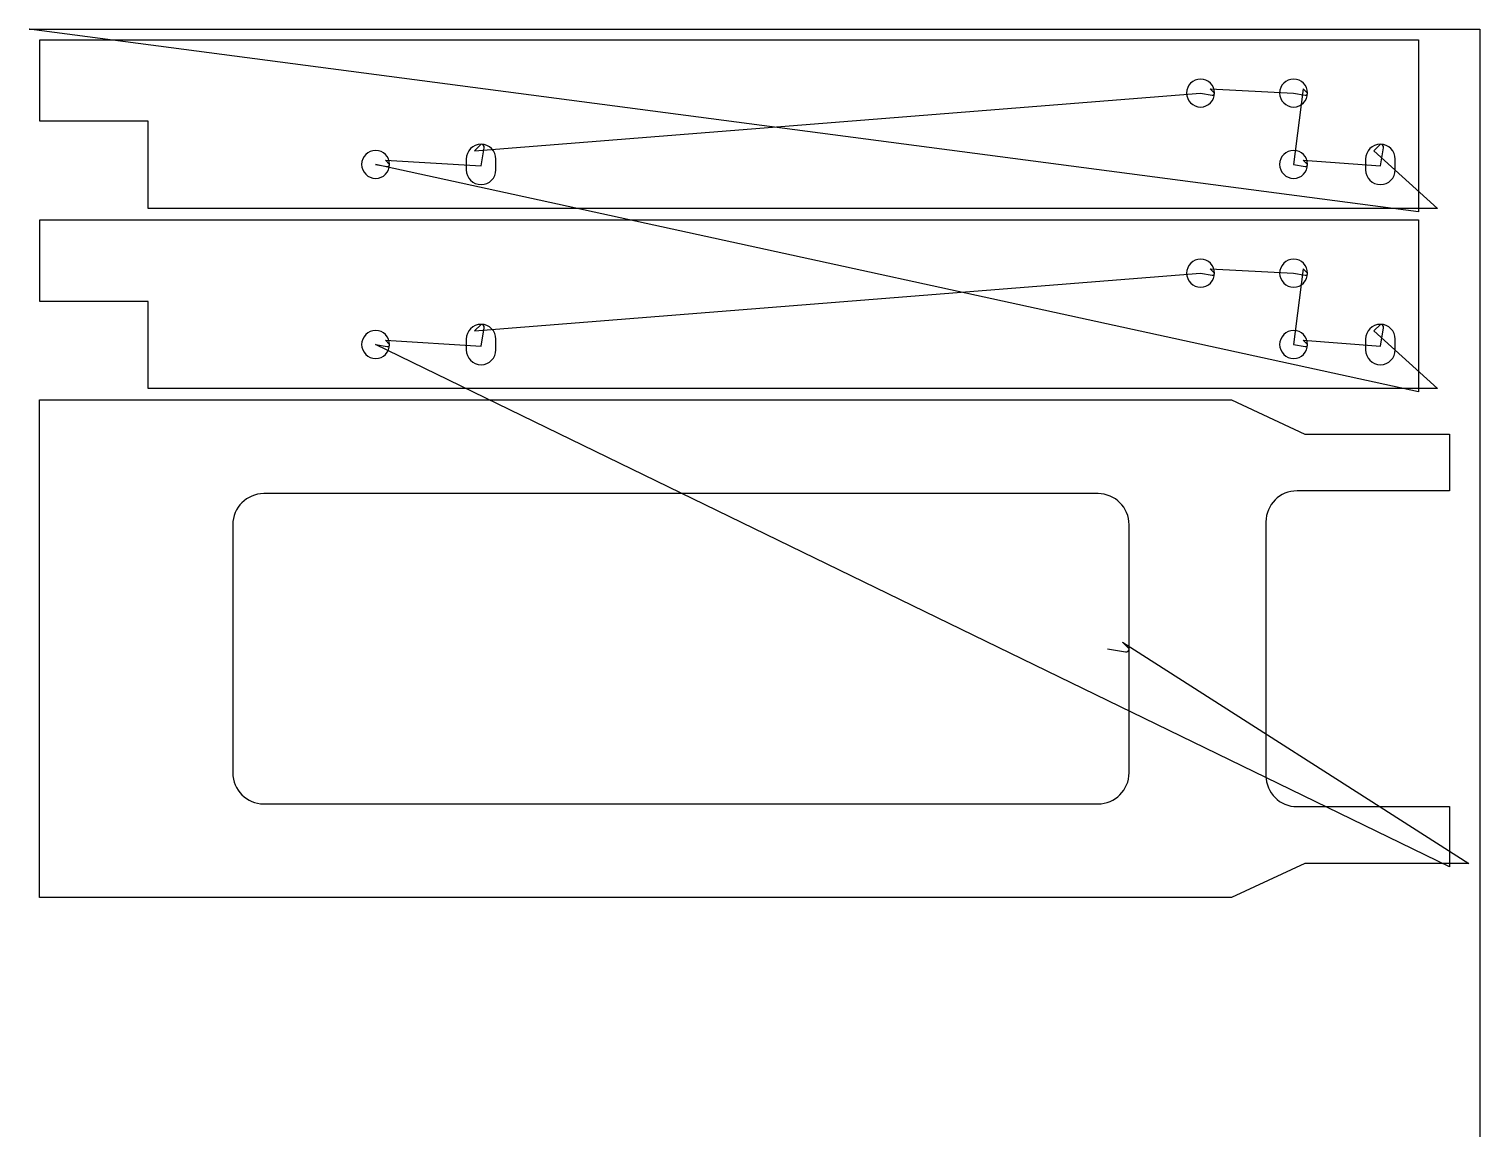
# Model space of a CAD drawing. Header units: metres. Extents: x 0 to 2339, y 0 to 1786.
import ezdxf

# ---------------------------------------------------------------- set-up
doc = ezdxf.new("R2010")
doc.units = ezdxf.units.M

msp = doc.modelspace()

# ---------------------------------------------------------------- linework, layer by layer
at = {"layer": 'TOOL_0'}
for p, q in [((2240.284, 1491.317), (-0.011, 1785.907)), ((-0.011, 1785.907), (0.989, 1785.907)), ((0.989, 1785.907), (-0.011, 1785.907)), ((-0.011, 1785.907), (0.989, 1785.907)), ((0.989, 1785.907), (2339.331, 1785.907)), ((2339.331, 1785.907), (2339.331, 0.995)), ((17.284, 1637.149), (17.284, 1768.649)), ((17.284, 1768.649), (2240.284, 1768.649)), ((2240.284, 1768.649), (2240.284, 1496.649)), ((1911.288, 1682.649), (1904.469, 1689.468)), ((1904.469, 1689.468), (2038.787, 1682.65)), ((2054.468, 1689.468), (2038.786, 1567.65)), ((2061.287, 1682.649), (2054.468, 1689.468)), ((718.182, 1589.543), (1888.788, 1682.65)), ((1888.788, 1682.65), (1907.538, 1679.48)), ((2038.787, 1682.65), (2057.537, 1679.48)), ((192.284, 1637.149), (17.284, 1637.149)), ((192.284, 1496.649), (192.284, 1637.149)), ((728.789, 1600.15), (718.182, 1589.543)), ((728.789, 1565.151), (733.719, 1594.317)), ((2178.785, 1600.149), (2168.178, 1589.542)), ((2178.785, 1565.15), (2183.715, 1594.316)), ((2240.29, 1201.026), (558.79, 1567.651)), ((558.79, 1567.651), (577.54, 1564.481)), ((581.29, 1567.65), (574.471, 1574.469)), ((574.471, 1574.469), (728.789, 1565.151)), ((704.789, 1576.15), (704.789, 1559.15)), ((752.789, 1559.15), (752.789, 1576.15)), ((2038.786, 1567.65), (2057.536, 1564.48)), ((2061.286, 1567.649), (2054.467, 1574.468)), ((2054.467, 1574.468), (2178.785, 1565.15)), ((2154.785, 1576.149), (2154.785, 1559.149)), ((2168.178, 1589.542), (2270.602, 1496.649)), ((2202.785, 1559.149), (2202.785, 1576.149)), ((17.29, 1346.858), (17.29, 1478.358)), ((17.29, 1478.358), (2240.29, 1478.358)), ((2240.284, 1496.649), (192.284, 1496.649)), ((2270.602, 1496.649), (2240.284, 1496.649)), ((2240.284, 1496.649), (2240.284, 1491.317)), ((2240.29, 1478.358), (2240.29, 1206.358)), ((718.186, 1299.253), (1888.793, 1392.359)), ((1888.793, 1392.359), (1907.543, 1389.19)), ((1911.293, 1392.359), (1904.474, 1399.178)), ((1904.474, 1399.178), (2038.792, 1392.359)), ((2054.473, 1399.178), (2038.791, 1277.359)), ((2038.792, 1392.359), (2057.542, 1389.19)), ((2061.292, 1392.359), (2054.473, 1399.178)), ((192.29, 1346.858), (17.29, 1346.858)), ((192.29, 1206.358), (192.29, 1346.858)), ((728.793, 1309.86), (718.186, 1299.253)), ((728.793, 1274.86), (733.723, 1304.027)), ((2178.79, 1309.859), (2168.183, 1299.252)), ((2168.183, 1299.252), (2270.608, 1206.358)), ((2178.79, 1274.859), (2183.72, 1304.026)), ((2290.069, 435.262), (558.794, 1277.36)), ((558.794, 1277.36), (577.544, 1274.191)), ((581.294, 1277.36), (574.475, 1284.179)), ((574.475, 1284.179), (728.793, 1274.86)), ((704.793, 1285.86), (704.793, 1268.86)), ((752.793, 1268.86), (752.793, 1285.86)), ((2038.791, 1277.359), (2057.541, 1274.19)), ((2061.291, 1277.359), (2054.472, 1284.178)), ((2054.472, 1284.178), (2178.79, 1274.859)), ((2154.79, 1285.859), (2154.79, 1268.859)), ((2202.79, 1268.859), (2202.79, 1285.859)), ((2240.29, 1206.358), (192.29, 1206.358)), ((2270.608, 1206.358), (2240.29, 1206.358)), ((2240.29, 1206.358), (2240.29, 1201.026)), ((17.069, 385.871), (17.069, 1188.071)), ((17.069, 1188.071), (1938.813, 1188.071)), ((1938.813, 1188.071), (2056.813, 1133.071)), ((2056.813, 1133.071), (2290.069, 1133.071)), ((2290.069, 1133.071), (2290.069, 1041.471)), ((1723.57, 1036.971), (378.57, 1036.971)), ((2290.069, 1041.471), (2044.319, 1041.471)), ((328.57, 986.971), (328.57, 586.971)), ((1773.57, 786.971), (1773.57, 986.971)), ((1994.319, 991.471), (1994.319, 582.471)), ((1773.57, 786.971), (1762.963, 797.578)), ((1762.963, 797.578), (2321.215, 440.871)), ((1738.57, 786.971), (1767.737, 782.041)), ((1773.57, 586.971), (1773.57, 786.971)), ((378.57, 536.971), (1723.57, 536.971)), ((2044.319, 532.471), (2290.069, 532.471)), ((2290.069, 532.471), (2290.069, 440.871)), ((2056.813, 440.871), (1938.813, 385.871)), ((2290.069, 440.871), (2056.813, 440.871)), ((2321.215, 440.871), (2290.069, 440.871)), ((2290.069, 440.871), (2290.069, 435.262)), ((1938.813, 385.871), (17.069, 385.871)), ((2339.331, 0.995), (2339.331, -0.005))]:
    msp.add_line(p, q, dxfattribs=at)
for centre, radius, start, end in [((1888.788, 1682.649), 22.5, 0, 180), ((2038.787, 1682.649), 22.5, 0, 180), ((1888.788, 1682.649), 22.5, 180, 0), ((1908.074, 1682.649), 3.214, 260.399934, 0), ((2038.787, 1682.649), 22.5, 180, 0), ((2058.073, 1682.649), 3.214, 260.399934, 0), ((728.789, 1576.15), 24, 90, 180), ((728.789, 1595.15), 5, 350.409571, 90), ((728.789, 1576.15), 24, 0, 90), ((2178.785, 1576.149), 24, 90, 180), ((2178.785, 1595.149), 5, 350.409571, 90), ((2178.785, 1576.149), 24, 0, 90), ((558.79, 1567.65), 22.5, 0, 180), ((558.79, 1567.65), 22.5, 180, 0), ((578.076, 1567.65), 3.214, 260.399934, 0), ((2038.786, 1567.649), 22.5, 0, 180), ((2038.786, 1567.649), 22.5, 180, 0), ((2058.072, 1567.649), 3.214, 260.399934, 0), ((728.789, 1559.15), 24, 180, 0), ((2178.785, 1559.149), 24, 180, 0), ((1888.793, 1392.359), 22.5, 0, 180), ((2038.792, 1392.359), 22.5, 0, 180), ((1888.793, 1392.359), 22.5, 180, 0), ((1908.079, 1392.359), 3.214, 260.399934, 0), ((2038.792, 1392.359), 22.5, 180, 0), ((2058.078, 1392.359), 3.214, 260.399934, 0), ((558.794, 1277.36), 22.5, 0, 180), ((728.793, 1285.86), 24, 90, 180), ((728.793, 1304.86), 5, 350.409571, 90), ((728.793, 1285.86), 24, 0, 90), ((2038.791, 1277.359), 22.5, 0, 180), ((2178.79, 1285.859), 24, 90, 180), ((2178.79, 1304.859), 5, 350.409571, 90), ((2178.79, 1285.859), 24, 0, 90), ((558.794, 1277.36), 22.5, 180, 0), ((578.08, 1277.36), 3.214, 260.399934, 0), ((728.793, 1268.86), 24, 180, 0), ((2038.791, 1277.359), 22.5, 180, 0), ((2058.077, 1277.359), 3.214, 260.399934, 0), ((2178.79, 1268.859), 24, 180, 0), ((378.57, 986.971), 50, 90, 180), ((1723.57, 986.971), 50, 0, 90), ((2044.319, 991.471), 50, 90, 180), ((1768.57, 786.971), 5, 260.409571, 0), ((378.57, 586.971), 50, 180, 270), ((1723.57, 586.971), 50, 270, 0), ((2044.319, 582.471), 50, 180, 270)]:
    msp.add_arc(centre, radius, start, end, dxfattribs=at)

doc.saveas('drawing.dxf')
